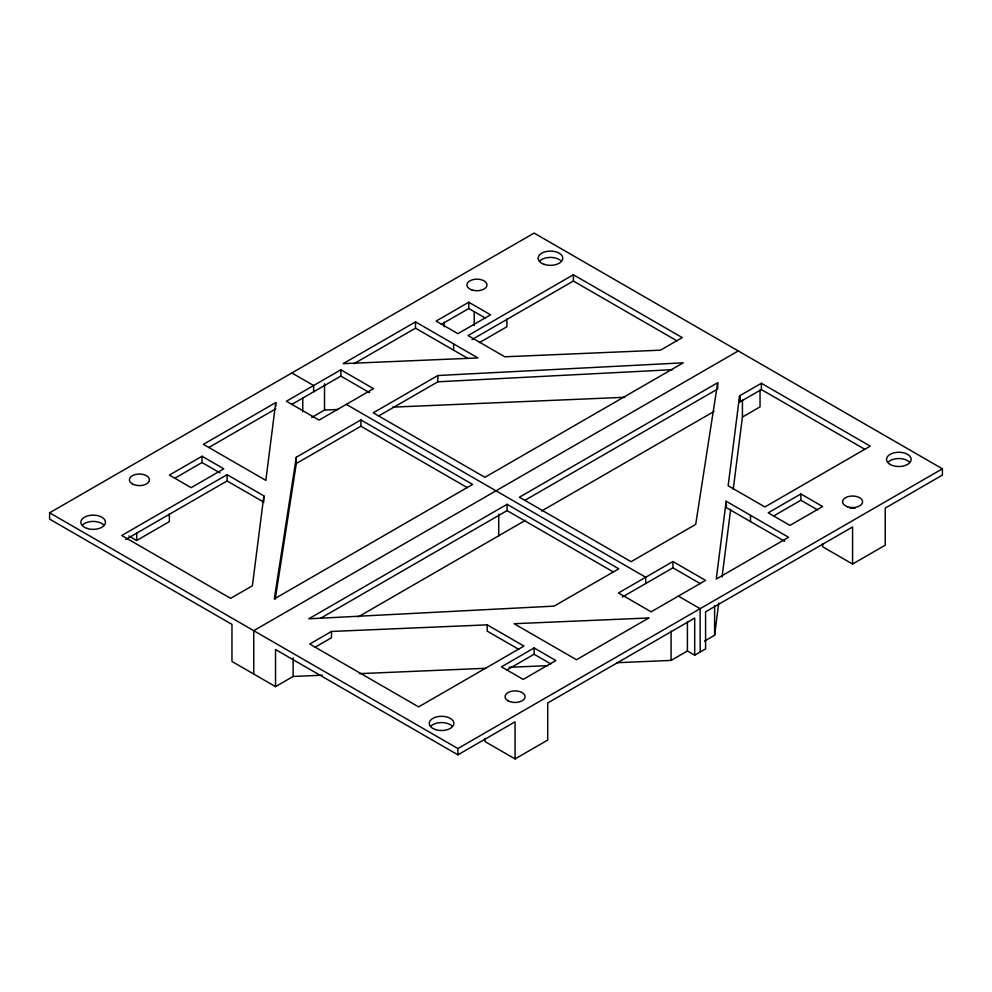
<?xml version="1.0" encoding="UTF-8"?>
<svg xmlns="http://www.w3.org/2000/svg" width="992" height="992" viewBox="0 0 992 992"><rect width="100%" height="100%" fill="white"/><g stroke="black" fill="none" stroke-linecap="round" stroke-linejoin="round"><path stroke-width="1.49" d="M263.847 495.888L252.402 585.776L230.628 598.35L121.743 535.494L227.094 474.672L263.847 495.888L263.847 500.923M275.739 402.578L265.831 480.376L203.41 444.342L275.739 402.578L275.739 406.36M726.169 501.245L716.261 579.043L788.59 537.292L726.169 501.245L726.169 507.532L784.647 541.297M739.598 395.845L728.153 485.733L764.906 506.962L870.257 446.14L761.372 383.284L739.598 395.845L739.598 402.132L761.372 389.571L864.937 449.364M726.169 507.532L726.528 504.717M739.598 402.132L740.354 396.23M704.58 641.068L714.624 635.264L718.741 603M722.064 576.873L730.682 509.268M733.224 489.292L742.425 417.062L742.425 400.061M296.298 457.238L274.313 598.908L472.614 484.418L360.914 419.926L296.298 457.238L296.298 463.524L275.255 599.094M717.687 382.726L695.702 524.396L631.086 561.695L519.386 497.215L717.687 382.726L717.687 389.013M322.437 675.217L293.136 676.457L275.528 686.625L231.967 661.478L231.967 624.39L49.6 519.101L49.6 512.814L534.105 233.083L942.4 468.807L942.4 475.094L885.236 508.102L885.236 545.191L852.574 564.051L822.628 546.766L822.628 543.666M415.512 321.892L343.182 363.642L477.921 357.926L415.512 321.892L415.512 328.178L353.896 363.742M340.851 369.805L286.415 401.239L319.077 420.1L373.513 388.666L340.851 369.805L340.851 376.092L369.594 392.683M208.766 447.528L275.739 408.865M202.033 456.246L169.372 475.094L191.146 487.667L223.808 468.807L202.033 456.246L202.033 462.532L174.592 478.367M291.598 404.525L340.851 376.092M468.782 302.238L436.12 321.086L457.895 333.659L490.556 314.811L468.782 302.238L468.782 308.524L441.341 324.359M311.711 417.434L324.52 410.043L338.446 409.448M573.376 274.747L468.038 335.556L504.792 356.785L660.486 350.176L682.26 337.602L573.376 274.747L573.376 281.034L472.031 339.537M125.748 539.462L227.094 480.959L263.847 502.175M128.886 535.965L136.698 540.479L169.372 521.618L169.372 513.893M479.446 342.587L506.887 326.752L506.887 319.027M437.844 375.522L373.228 412.821L484.914 477.313L683.215 362.824L437.844 375.522L437.844 381.808L378.498 416.057M296.298 463.524L360.914 426.213L467.294 487.63M738.259 350.945L253.741 630.676L253.741 674.052M507.086 504.32L308.785 618.81L554.156 606.112L618.772 568.8L507.086 504.32L507.086 510.607L320.838 618.128M524.756 500.402L716.348 389.782M331.514 631.458L309.74 644.031L418.624 706.887L523.962 646.065L487.208 624.848L331.514 631.458L331.514 637.744L314.861 647.354M358.211 616.875L525.487 520.304M541.545 511.041L714.166 411.37M742.425 417.062L760.033 406.894L760.033 389.893M672.923 561.534L618.487 592.956L651.149 611.816L705.585 580.394L672.923 561.534L672.923 567.821L622.381 596.998M534.105 647.962L501.444 666.822L523.218 679.396L555.88 660.536L534.105 647.962L534.105 654.249L506.664 670.096M800.854 493.954L768.192 512.814L789.967 525.388L822.628 506.528L800.854 493.954L800.854 500.241L773.425 516.088M49.6 512.814L457.895 748.538L942.4 468.807M275.528 686.625L275.528 649.537L457.895 754.825L515.059 721.829L515.059 758.917L547.72 740.057L547.72 702.968L694.698 618.103L694.698 655.191L705.585 648.904L705.585 611.816L852.574 526.963L852.574 564.051M617.086 662.706L671.076 660.412L687.406 650.988L694.698 655.191M437.844 381.808L672.415 369.669M392.634 407.142L624.848 397.284M359.464 673.642L485.956 668.273M509.107 667.294L547.671 665.657M573.376 281.034L676.941 340.826M468.782 308.524L485.435 318.134M800.854 500.241L817.507 509.851M415.512 328.178L467.691 358.298M672.923 567.821L700.364 583.656M291.859 372.955L313.633 385.528L313.633 391.815M346.295 404.376L645.705 577.245L645.705 583.532M678.367 596.105L700.141 608.679L700.141 652.054M507.086 510.607L613.453 572.024M202.033 462.532L219.964 472.874M534.105 654.249L550.758 663.859M518.717 649.326L487.208 631.135L487.208 624.848M515.059 758.917L485.113 741.632L485.113 738.532M761.372 383.284L761.372 389.571M750.485 515.282L750.485 521.569M714.624 605.901L714.624 635.264M687.406 621.624L687.406 650.988M671.076 631.048L671.076 660.412M498.728 514.129L498.728 535.754M474.226 311.612L474.226 325.512M457.895 748.538L457.895 754.825M453.617 343.889L453.617 350.176M444.28 322.14L444.28 326.777M360.914 419.926L360.914 426.213M324.52 383.768L324.52 410.043M302.746 397.891L302.746 411.792M293.136 657.919L293.136 676.457M227.094 474.672L227.094 480.959M136.698 532.741L136.698 540.479M82.485 524.979A12.313 7.118 0 0 1 103.825 524.979M888.175 462.111A12.313 7.118 0 0 1 909.515 462.111M849.983 508.177A10.007 5.778 0 0 1 855.166 508.177M430.888 726.132A12.313 7.118 0 0 1 452.228 726.132M539.772 260.958A12.313 7.118 0 0 1 561.112 260.958M648.818 617.979L576.488 659.742L514.079 623.708L648.818 617.979M86.986 528.401A12.313 7.118 0 0 0 105.474 522.238A12.313 7.118 0 0 0 86.986 516.088A12.313 7.118 0 0 0 86.986 528.401M132.345 483.898A10.007 5.778 0 0 0 149.098 481.306A10.007 5.778 0 0 0 136.834 474.226A10.007 5.778 0 0 0 132.345 483.898M890.134 464.417A12.313 7.118 0 0 0 910.743 461.23A12.313 7.118 0 0 0 895.664 452.513A12.313 7.118 0 0 0 890.134 464.417M847.577 506.813A10.007 5.778 0 0 0 862.581 501.816A10.007 5.778 0 0 0 847.577 496.806A10.007 5.778 0 0 0 847.577 506.813M435.401 729.554A12.313 7.118 0 0 0 453.877 723.391A12.313 7.118 0 0 0 435.401 717.241A12.313 7.118 0 0 0 435.401 729.554M507.978 700.761A10.007 5.778 0 0 0 524.718 698.182A10.007 5.778 0 0 0 512.467 691.102A10.007 5.778 0 0 0 507.978 700.761M544.286 264.393A12.313 7.118 0 0 0 562.762 258.23A12.313 7.118 0 0 0 544.286 252.067A12.313 7.118 0 0 0 544.286 264.393M471.944 289.949A10.007 5.778 0 0 0 486.96 284.952A10.007 5.778 0 0 0 471.944 279.942A10.007 5.778 0 0 0 471.944 289.949"/></g></svg>
